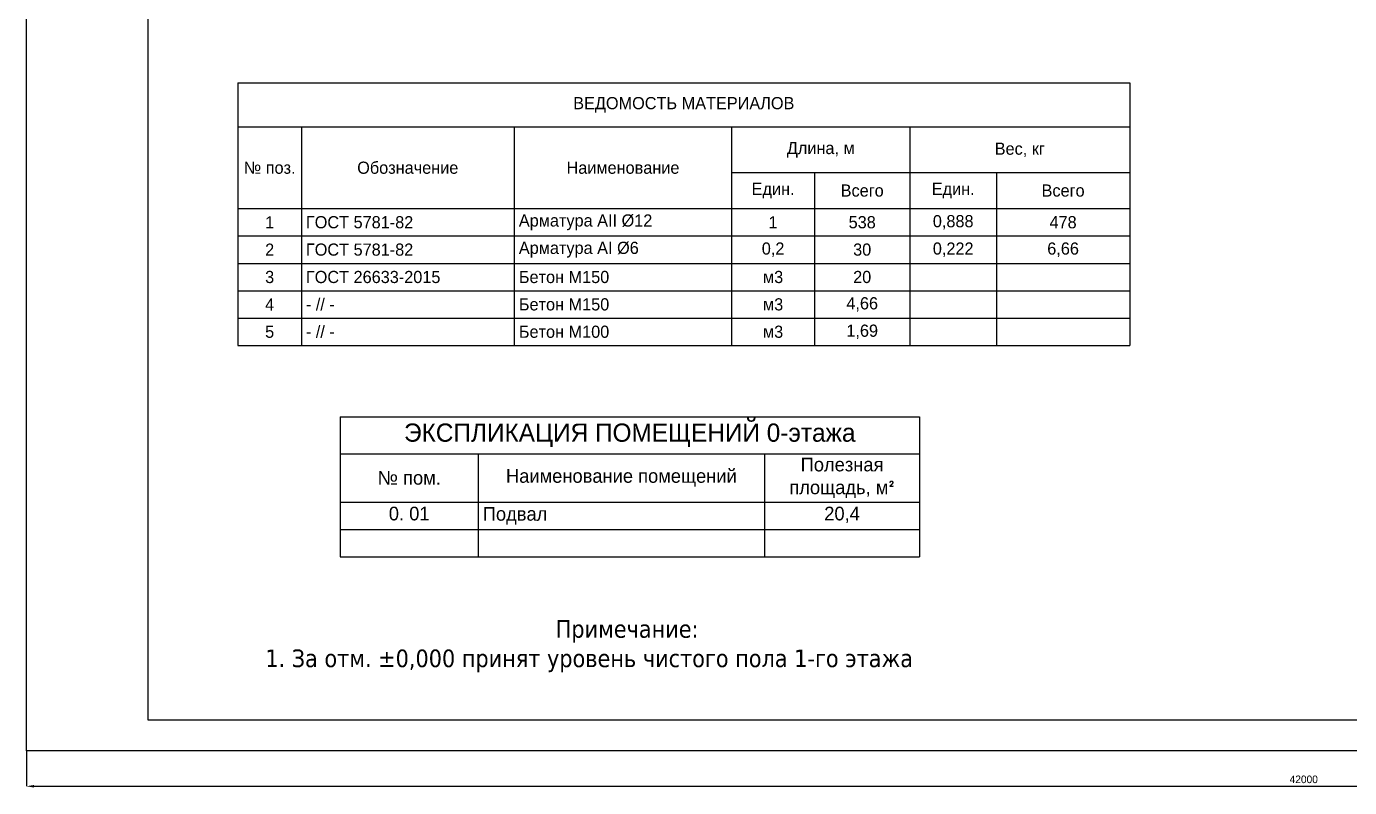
# Model space of a CAD drawing. Header units: millimetres. Extents: x -34189 to 187811, y -74450 to -44144.
# Drawn here: x 10811 to 32564, y -74450 to -61940 of the extents above; entities that cross this region are included whole.
import ezdxf

# ---------------------------------------------------------------- set-up
doc = ezdxf.new("R2010")
doc.units = ezdxf.units.MM
doc.layers.add('ahsap', color=222, linetype='Continuous', lineweight=13)
doc.layers.add('Надписи', color=211, linetype='Continuous')
doc.layers.add('Штамп', color=222, linetype='Continuous')
doc.dimstyles.new('ISO-25', dxfattribs={"dimtxt": 100, "dimasz": 2.5, "dimexe": 1.25, "dimexo": 0.625, "dimtad": 1, "dimdec": 0, "dimtxsty": 'Standard', "dimcen": 2.5, "dimadec": 0, "dimazin": 0, "dimtfac": 1, "dimtdec": 0, "dimtmove": 0, "dimatfit": 3, "dimfxl": 0, "dimarcsym": 0})

# ---------------------------------------------------------------- blocks, each defined once
blk = doc.blocks.new('*D79')
at = {"layer": 'ahsap', "color": 0, "lineweight": -2}
for p, q in [((10811, -73845), (10811, -74429)), ((52811, -73845), (52811, -74429)), ((10936, -74429), (52686, -74429))]:
    blk.add_line(p, q, dxfattribs=at)
at = {"layer": 'ahsap', "color": 0}
for points in [[(10936, -74408), (10936, -74450), (10811, -74429)], [(52686, -74408), (52686, -74450), (52811, -74429)]]:
    blk.add_solid(points, dxfattribs=at)
at = {"layer": 'DEFPOINTS', "color": 0}
for p in [(10811, -73844), (52811, -73844), (52811, -74429)]:
    blk.add_point(p, dxfattribs=at)
at = {"layer": 'ahsap', "color": 0, "insert": (31811, -74316), "char_height": 125, "attachment_point": 5}
blk.add_mtext('42000', dxfattribs=at)
blk = doc.blocks.new('*T162')
at = {"layer": 'ahsap', "color": 0, "linetype": 'ByBlock', "lineweight": -2}
for p, q in [((0, 0), (9525, 0)), ((0, 0), (0, -2301)), ((9525, 0), (9525, -2301)), ((0, -605), (9525, -605)), ((2270, -605), (2270, -2301)), ((6978, -605), (6978, -2301)), ((0, -1401), (9525, -1401)), ((0, -1851), (9525, -1851)), ((0, -2301), (9525, -2301))]:
    blk.add_line(p, q, dxfattribs=at)
at = {"layer": 'ahsap', "color": 0}
for s, insert, char_height, width, attachment_point in [('ЭКСПЛИКАЦИЯ ПОМЕЩЕНИЙ 0-этажа', (4762, -302), 300, 9375, 5), ('Наименование помещений', (4624, -1003), 225, 4557.96, 5), ('Полезная площадь, м{\\fISOCPEUR|b0|i0|c204|p34;²}', (8252, -1003), 225, 2396.96, 5), ('{\\fArial|b0|i0|c204|p34;№} пом.', (1135, -1003), 225, 2120.08, 5), ('0. 01', (1135, -1476), 225, 2120.08, 2), ('Подвал', (2345, -1626), 225, 4557.96, 4), ('20,4', (8252, -1476), 225, 2396.96, 2)]:
    blk.add_mtext(s, dxfattribs=dict(at, insert=insert, char_height=char_height, width=width, attachment_point=attachment_point))
blk = doc.blocks.new('*T163')
at = {"layer": 'ahsap', "color": 0, "linetype": 'ByBlock', "lineweight": -2}
for p, q in [((0, 0), (14661, 0)), ((0, 0), (0, -4318)), ((14661, 0), (14661, -4318)), ((0, -726), (14661, -726)), ((1042, -726), (1042, -4318)), ((4543, -726), (4543, -4318)), ((8117, -726), (8117, -4318)), ((11047, -726), (11047, -4318)), ((8117, -1476), (14661, -1476)), ((9480, -1476), (9480, -4318)), ((12471, -1476), (12471, -4318)), ((0, -2068), (14661, -2068)), ((0, -2518), (14661, -2518)), ((0, -2968), (14661, -2968)), ((0, -3418), (14661, -3418)), ((0, -3868), (14661, -3868)), ((0, -4318), (14661, -4318))]:
    blk.add_line(p, q, dxfattribs=at)
at = {"layer": 'ahsap', "color": 0, "char_height": 200}
for s, insert, width, attachment_point in [('ВЕДОМОСТЬ МАТЕРИАЛОВ', (7330, -363), 14510.71, 5), ('Длина, м', (9582, -1101), 2779.72, 5), ('Вес, кг', (12854, -1101), 3463.93, 5), ('№ поз.', (521, -1397), 891.79, 5), ('Обозначение', (2792, -1397), 3351.11, 5), ('Наименование', (6330, -1397), 3424.15, 5), ('Един.', (8798, -1772), 1212.83, 5), ('Всего', (10263, -1772), 1416.89, 5), ('Един.', (11759, -1772), 1274.39, 5), ('Всего', (13566, -1772), 2039.54, 5), ('Арматура АII %%C12', (4618, -2293), 3424.15, 4), ('0,888', (11759, -2293), 1274.39, 5), ('1', (521, -2293), 891.79, 5), ('ГОСТ 5781-82', (1117, -2293), 3351.11, 4), ('1', (8798, -2293), 1212.83, 5), ('538', (10263, -2293), 1416.89, 5), ('478', (13566, -2293), 2039.54, 5), ('Арматура АI %%C6', (4618, -2743), 3424.15, 4), ('2', (521, -2743), 891.79, 5), ('ГОСТ 5781-82', (1117, -2743), 3351.11, 4), ('0,2', (8798, -2743), 1212.83, 5), ('30', (10263, -2743), 1416.89, 5), ('0,222', (11759, -2743), 1274.39, 5), ('6,66', (13566, -2743), 2039.54, 5), ('3', (521, -3193), 891.79, 5), ('ГОСТ 26633-2015', (1117, -3193), 3351.11, 4), ('Бетон М150', (4618, -3193), 3424.15, 4), ('м3', (8798, -3193), 1212.83, 5), ('20', (10263, -3193), 1416.89, 5), ('4', (521, -3643), 891.79, 5), ('- // -', (1117, -3643), 3351.11, 4), ('Бетон М150', (4618, -3643), 3424.15, 4), ('м3', (8798, -3643), 1212.83, 5), ('4,66', (10263, -3643), 1416.89, 5), ('5', (521, -4093), 891.79, 5), ('- // -', (1117, -4093), 3351.11, 4), ('Бетон М100', (4618, -4093), 3424.15, 4), ('м3', (8798, -4093), 1212.83, 5), ('1,69', (10263, -4093), 1416.89, 5)]:
    blk.add_mtext(s, dxfattribs=dict(at, insert=insert, width=width, attachment_point=attachment_point))

msp = doc.modelspace()

# ---------------------------------------------------------------- linework, layer by layer
at = {"layer": 'Штамп', "color": 0}
msp.add_lwpolyline([(52811.1, -73843.9), (10811.1, -73843.9), (10811.1, -44143.9), (52811.1, -44143.9)], close=True, dxfattribs=at)
at = {"layer": 'Штамп', "color": 0, "lineweight": 30}
msp.add_lwpolyline([(52311.1, -73343.9), (12811.1, -73343.9), (12811.1, -44643.9), (52311.1, -44643.9)], close=True, dxfattribs=at)

# ---------------------------------------------------------------- block references
for name, p in [('*T163', (14288.4, -62866)), ('*T162', (15968.3, -68357.6))]:
    msp.add_blockref(name, p)

# ---------------------------------------------------------------- texts
at = {"layer": 'Надписи', "color": 0, "ltscale": 0.5, "insert": (14737.1, -71697.7), "char_height": 290, "width": 16594.679, "attachment_point": 1}
msp.add_mtext('{\\fTahoma|b0|i0|c204|p32;\\W8.7824;     \\W1;Примечание:\\P1. За отм. ±0,000 принят уровень чистого пола 1-го этажа}', dxfattribs=at)

# ---------------------------------------------------------------- dimensions: what is measured, and where the dimension line sits
at = {"layer": 'ahsap', "color": 0}
dim = msp.add_linear_dim(base=(52811.1, -74428.9), p1=(10811.1, -73843.9), p2=(52811.1, -73843.9), dimstyle='ISO-25', override={"dimtxt": 125, "dimasz": 125, "dimexe": 0.25, "dimgap": 50, "dimdle": 0.25, "dimfxl": 0.25}, dxfattribs=at)
dim.commit()
dim.dimension.update_dxf_attribs({"geometry": '*D79', "text_midpoint": (31811.1, -74428.9), "dimtype": 160})

doc.saveas('drawing.dxf')
